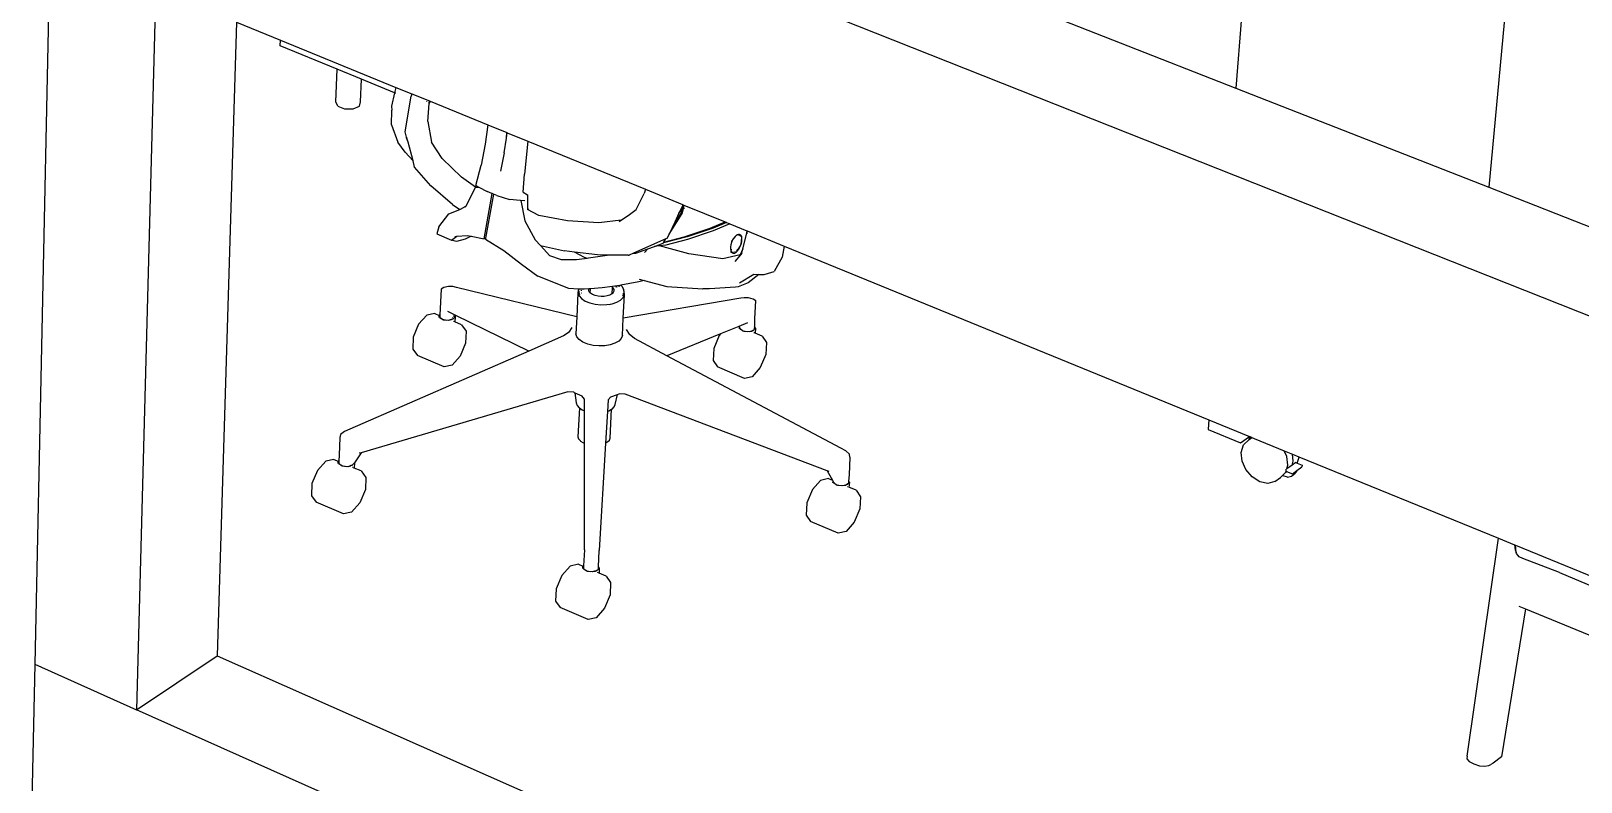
# Model space of a CAD drawing. Header units: millimetres. Extents: x -650 to 3773, y 316 to 2389.
# Drawn here: x 1671.8 to 1834.4, y 759.5 to 838.3 of the extents above; entities that cross this region are included whole.
import ezdxf

# ---------------------------------------------------------------- set-up
doc = ezdxf.new("R2010")
doc.units = ezdxf.units.MM

# ---------------------------------------------------------------- blocks, each defined once
blk = doc.blocks.new('A$Cc7a5da99')
for p, q in [((788.84, 463.09), (554.61, 555.99)), ((708.54, 543.09), (705.03, 505.66)), ((635.97, 532.75), (678.48, 516.08)), ((554.09, 531.01), (552.5, 455.63)), ((565.17, 526.47), (563.18, 450.85)), ((573.66, 523), (571.64, 456.49)), ((573.66, 523), (578.27, 521.11)), ((679.08, 523.56), (678.48, 516.08)), ((578.25, 520.5), (578.27, 521.11)), ((584.21, 518.06), (578.25, 520.5)), ((578.27, 521.11), (590.39, 516.15)), ((584.09, 514.63), (584.21, 518.06)), ((586.76, 517.02), (584.21, 518.06)), ((586.67, 514.63), (586.76, 517.02)), ((590.25, 515.59), (586.76, 517.02)), ((590.25, 515.59), (589.91, 514.19)), ((590.39, 516.15), (590.25, 515.59)), ((590.36, 515.54), (590.35, 515.55)), ((590.39, 516.15), (592.04, 515.48)), ((592.04, 515.48), (591.98, 515.22)), ((592.04, 515.48), (593.9, 514.72)), ((678.48, 516.08), (705.03, 505.66)), ((584.28, 514.19), (584.09, 514.63)), ((584.28, 514.19), (584.99, 513.89)), ((584.99, 513.89), (585.89, 513.89)), ((585.89, 513.89), (586.55, 514.18)), ((586.55, 514.18), (586.67, 514.63)), ((589.91, 514.19), (589.94, 513.75)), ((591.37, 511.48), (591.98, 515.22)), ((593.61, 514.65), (593.64, 514.7)), ((593.72, 512.55), (593.86, 514.46)), ((593.98, 514.69), (593.86, 514.46)), ((593.86, 514.46), (593.87, 514.51)), ((593.87, 514.51), (593.9, 514.72)), ((593.9, 514.72), (593.98, 514.69)), ((593.98, 514.69), (600.04, 512.2)), ((589.93, 512.21), (589.94, 513.75)), ((589.93, 512.21), (590.57, 510.41)), ((589.94, 513.75), (589.94, 513.77)), ((593.72, 512.55), (594.12, 510.4)), ((600.04, 512.2), (599.74, 510.19)), ((600.04, 512.2), (602.02, 511.4)), ((591.51, 510.94), (591.37, 511.48)), ((591.51, 510.94), (591.51, 510.86)), ((591.66, 510.39), (591.51, 510.94)), ((591.66, 510.39), (591.51, 510.86)), ((601.75, 509.29), (601.97, 510.83)), ((601.97, 510.83), (602.02, 511.4)), ((601.97, 510.83), (602.05, 511.38)), ((602.02, 511.4), (602.05, 511.38)), ((602.05, 511.38), (604.22, 510.5)), ((591.36, 509.35), (590.57, 510.41)), ((591.36, 509.35), (592.18, 508.43)), ((592.18, 508.43), (591.66, 510.39)), ((595.22, 508.7), (594.12, 510.4)), ((599.74, 510.19), (599.31, 507.98)), ((601.75, 509.29), (601.34, 507.36)), ((604.22, 510.5), (603.86, 507.05)), ((604.22, 510.5), (616.56, 505.45)), ((592.35, 507.77), (592.18, 508.43)), ((594.03, 505.82), (592.35, 507.77)), ((597.25, 506.74), (595.22, 508.7)), ((598.76, 505.85), (599.31, 507.98)), ((596.31, 503.87), (594.03, 505.82)), ((598.73, 505.66), (597.25, 506.74)), ((598.76, 505.85), (599.08, 505.69)), ((603.72, 505.16), (603.86, 507.05)), ((598.73, 505.66), (597.71, 503.67)), ((598.74, 505.66), (598.73, 505.66)), ((598.74, 505.66), (599.08, 505.69)), ((599.08, 505.69), (599.97, 505.23)), ((599.64, 500.27), (600.48, 505.01)), ((600.63, 504.95), (599.79, 500.34)), ((600.46, 505.02), (599.97, 505.23)), ((600.48, 505.01), (600.46, 505.02)), ((600.63, 504.95), (600.48, 505.01)), ((600.97, 504.82), (600.63, 504.95)), ((600.97, 504.82), (602.31, 504.38)), ((603.42, 504.29), (602.31, 504.38)), ((603.47, 504.3), (603.48, 504.29)), ((603.89, 504.26), (603.48, 504.29)), ((603.48, 504.29), (603.48, 504.29)), ((603.48, 504.29), (603.91, 502.15)), ((603.72, 505.16), (604.19, 504.89)), ((604.19, 504.89), (604.19, 503.8)), ((615.59, 503.32), (616.44, 505.01)), ((616.56, 505.45), (616.44, 505.01)), ((616.56, 505.45), (620.46, 503.85)), ((705.03, 505.66), (716.96, 500.98)), ((594.9, 501.51), (595.94, 502.87)), ((595.94, 502.87), (597.08, 503.35)), ((596.31, 503.87), (597.08, 503.35)), ((597.08, 503.35), (597.17, 503.38)), ((597.17, 503.38), (597.71, 503.67)), ((597.71, 503.67), (597.65, 503.56)), ((604.19, 503.74), (604.18, 503.54)), ((604.26, 503.56), (604.18, 503.54)), ((604.18, 503.54), (604.18, 503.42)), ((604.18, 503.42), (604.32, 503.37)), ((604.18, 503.42), (604.18, 503.32)), ((605.39, 502.69), (604.18, 503.32)), ((604.19, 503.8), (604.19, 503.79)), ((604.19, 503.8), (604.19, 503.74)), ((604.21, 503.73), (604.19, 503.74)), ((608.37, 502.16), (605.39, 502.69)), ((613.8, 502.06), (614.87, 502.81)), ((614.01, 502.22), (614.87, 502.81)), ((614.87, 502.81), (615.59, 503.32)), ((619.04, 500.75), (620.42, 502.9)), ((620.29, 502.98), (619.63, 502)), ((620.08, 502.95), (619.63, 502)), ((620.07, 502.9), (620.3, 503.25)), ((620.41, 503.64), (620.08, 502.95)), ((620.08, 502.95), (620.3, 503.25)), ((620.41, 503.64), (620.29, 502.98)), ((620.43, 503.7), (620.41, 503.64)), ((620.42, 502.9), (620.46, 502.97)), ((620.46, 503.85), (620.43, 503.7)), ((620.46, 503.85), (620.6, 503.8)), ((620.46, 502.97), (620.54, 503.43)), ((620.54, 503.43), (620.6, 503.8)), ((620.54, 503.43), (620.65, 503.51)), ((620.6, 503.8), (624.91, 502.03)), ((594.9, 501.51), (594.66, 500.77)), ((603.91, 502.15), (604.98, 500.15)), ((611.68, 501.92), (608.37, 502.16)), ((614.01, 502.22), (611.68, 501.92)), ((619.63, 502), (619.04, 500.75)), ((620.62, 500.45), (623.34, 501.36)), ((623.66, 501.36), (620.93, 500.45)), ((623.67, 501.08), (620.98, 500.17)), ((623.34, 501.36), (624.91, 502.03)), ((625.07, 501.97), (623.66, 501.36)), ((625.41, 501.83), (623.67, 501.08)), ((624.91, 502.03), (625.07, 501.97)), ((625.07, 501.97), (625.41, 501.83)), ((625.41, 501.83), (627.2, 501.1)), ((626.78, 499.2), (627.19, 500.84)), ((627.19, 500.84), (627.18, 500.78)), ((627.2, 501.1), (627.19, 500.84)), ((627.19, 500.84), (627.24, 501.08)), ((627.2, 501.1), (627.24, 501.08)), ((627.24, 501.08), (631.13, 499.49)), ((594.66, 500.77), (596.21, 500.11)), ((596.21, 500.11), (596.79, 500.52)), ((596.74, 499.98), (596.21, 500.11)), ((596.56, 500.5), (596.79, 500.52)), ((597.64, 500.23), (596.74, 499.98)), ((596.79, 500.52), (597.86, 500.62)), ((598.28, 500.54), (597.64, 500.23)), ((597.86, 500.62), (598.28, 500.54)), ((598.28, 500.54), (599.64, 500.27)), ((599.79, 500.34), (599.64, 500.27)), ((599.79, 500.34), (599.77, 500.21)), ((599.77, 500.21), (601.72, 499.02)), ((604.98, 500.15), (605.55, 499.54)), ((605.55, 499.54), (608.07, 499)), ((605.55, 499.54), (606.54, 498.48)), ((618.71, 500.24), (615.29, 498.75)), ((615.54, 498.76), (616.81, 499.21)), ((616.81, 499.21), (616.47, 498.83)), ((616.81, 499.21), (617.5, 499.46)), ((617.5, 499.46), (618.42, 499.79)), ((618.02, 499.52), (617.5, 499.46)), ((618.69, 499.59), (618.02, 499.52)), ((621.12, 498.67), (618.02, 499.52)), ((618.42, 499.79), (618.46, 499.85)), ((618.67, 499.91), (618.46, 499.86)), ((618.46, 499.86), (618.5, 499.91)), ((618.63, 499.87), (618.46, 499.85)), ((618.46, 499.85), (618.46, 499.86)), ((618.5, 499.91), (620.62, 500.45)), ((618.5, 499.91), (618.71, 500.24)), ((620.93, 500.45), (618.63, 499.87)), ((618.78, 499.94), (618.67, 499.91)), ((620.98, 500.17), (618.69, 499.59)), ((618.82, 500.28), (618.71, 500.24)), ((619.04, 500.75), (618.82, 500.28)), ((625.53, 499.64), (625.49, 499.41)), ((625.49, 499.41), (625.49, 499.21)), ((625.49, 499.21), (625.51, 499.04)), ((625.6, 499.88), (625.53, 499.64)), ((625.63, 499.96), (625.6, 499.88)), ((625.7, 500.1), (625.63, 499.96)), ((625.63, 499.96), (625.64, 500.05)), ((625.64, 500.05), (625.73, 500.16)), ((625.73, 500.16), (625.7, 500.1)), ((625.81, 500.29), (625.73, 500.16)), ((625.73, 500.16), (625.81, 500.25)), ((625.91, 500.44), (625.81, 500.29)), ((626.01, 500.55), (625.91, 500.44)), ((625.91, 500.37), (626.01, 500.49)), ((626.12, 500.63), (626.01, 500.55)), ((626.12, 500.61), (626.15, 500.65)), ((626.15, 500.65), (626.12, 500.63)), ((626.15, 500.65), (626.2, 500.7)), ((626.23, 500.69), (626.15, 500.65)), ((626.2, 500.7), (626.23, 500.69)), ((626.33, 500.72), (626.23, 500.69)), ((626.23, 500.69), (626.23, 500.69)), ((626.42, 499.43), (626.24, 499.14)), ((626.32, 500.65), (626.42, 500.61)), ((626.42, 500.72), (626.33, 500.72)), ((626.33, 499.15), (626.42, 499.3)), ((626.5, 500.69), (626.42, 500.72)), ((626.42, 499.3), (626.5, 499.46)), ((626.57, 500.63), (626.5, 500.69)), ((626.5, 500.57), (626.62, 500.52)), ((626.57, 499.66), (626.5, 499.55)), ((626.5, 499.46), (626.57, 499.63)), ((626.78, 499.2), (626.5, 498.57)), ((626.62, 500.54), (626.57, 500.63)), ((626.62, 500.39), (626.57, 499.66)), ((626.57, 499.63), (626.63, 499.81)), ((626.63, 500.52), (626.62, 500.54)), ((626.63, 500.52), (626.63, 500.52)), ((626.63, 500.52), (626.63, 500.51)), ((626.63, 500.51), (626.63, 500.52)), ((626.66, 500.43), (626.63, 500.51)), ((626.63, 499.81), (626.66, 499.98)), ((626.68, 500.29), (626.66, 500.43)), ((626.66, 499.98), (626.68, 500.14)), ((626.67, 498.76), (626.78, 499.2)), ((626.68, 500.14), (626.68, 500.29)), ((626.79, 499.21), (626.78, 499.2)), ((631.13, 499.49), (630.9, 498.33)), ((631.13, 499.49), (675.67, 481.27)), ((601.72, 499.02), (603.56, 497.59)), ((603.56, 497.59), (605.27, 496.35)), ((607.77, 498.06), (606.54, 498.48)), ((609.31, 498.07), (607.77, 498.06)), ((609.13, 498.87), (608.07, 499)), ((610.16, 498.29), (609.13, 498.87)), ((611.54, 498.58), (609.13, 498.87)), ((610.45, 498.2), (609.31, 498.07)), ((610.45, 498.2), (610.16, 498.29)), ((610.6, 498.22), (610.45, 498.2)), ((612.05, 498.44), (610.6, 498.22)), ((612.78, 498.56), (611.54, 498.58)), ((612.78, 498.56), (612.05, 498.44)), ((614.75, 498.53), (612.78, 498.56)), ((614.75, 498.53), (614.85, 498.56)), ((615.29, 498.75), (614.85, 498.56)), ((615.26, 498.75), (615.29, 498.75)), ((615.29, 498.75), (615.54, 498.76)), ((615.29, 498.75), (615.29, 498.75)), ((624.67, 498.16), (621.12, 498.67)), ((626.5, 498.57), (624.67, 498.16)), ((625.51, 499.04), (625.56, 498.92)), ((625.55, 498.82), (625.56, 498.92)), ((625.63, 498.83), (625.55, 498.82)), ((625.56, 498.92), (625.58, 499.16)), ((625.56, 498.92), (625.57, 498.9)), ((625.57, 498.9), (625.63, 498.83)), ((625.63, 498.83), (625.65, 498.8)), ((625.76, 498.84), (625.65, 498.83)), ((625.65, 498.8), (625.76, 498.76)), ((625.76, 498.76), (625.89, 498.77)), ((626.01, 498.86), (625.89, 498.85)), ((625.89, 498.77), (626.01, 498.82)), ((626.52, 498.57), (625.93, 497.89)), ((626.01, 498.82), (626.12, 498.9)), ((626.23, 499.12), (626.12, 498.96)), ((626.12, 498.9), (626.23, 499.01)), ((626.23, 499.01), (626.33, 499.15)), ((626.52, 498.57), (626.5, 498.57)), ((626.67, 498.76), (626.52, 498.57)), ((630.9, 498.33), (630.07, 496.84)), ((608.52, 495.03), (605.27, 496.35)), ((615.91, 496.01), (616.44, 495.87)), ((626.41, 495.64), (627.94, 496.54)), ((628.44, 496.52), (627.35, 495.64)), ((627.94, 496.54), (628.44, 496.52)), ((628.44, 496.52), (628.44, 496.52)), ((628.44, 496.52), (628.94, 496.5)), ((628.94, 496.5), (629, 496.51)), ((629, 496.51), (630.07, 496.84)), ((595.14, 494.99), (594.99, 492.29)), ((595.41, 495.15), (595.14, 494.99)), ((595.91, 495.25), (595.41, 495.15)), ((596.37, 495.24), (595.91, 495.25)), ((596.73, 495.16), (596.37, 495.24)), ((609.35, 492.08), (596.73, 495.16)), ((609.55, 494.98), (608.52, 495.03)), ((609.47, 494.56), (609.35, 492.08)), ((609.51, 494.88), (609.47, 494.56)), ((609.52, 494.89), (609.48, 494.6)), ((609.48, 494.6), (609.59, 494.28)), ((609.52, 494.89), (609.51, 494.88)), ((609.57, 494.97), (609.52, 494.89)), ((609.53, 494.91), (609.52, 494.89)), ((609.55, 494.98), (609.53, 494.91)), ((610.12, 494.96), (609.55, 494.98)), ((609.59, 494.74), (609.57, 494.6)), ((609.57, 494.6), (609.63, 494.43)), ((609.61, 494.85), (609.61, 494.84)), ((609.84, 494.55), (609.83, 494.57)), ((609.85, 494.81), (609.86, 494.86)), ((610.63, 495), (610.12, 494.96)), ((610.61, 494.88), (610.63, 495)), ((610.67, 494.71), (610.61, 494.88)), ((610.79, 495.01), (610.63, 495)), ((610.77, 494.59), (610.67, 494.71)), ((610.77, 494.59), (610.79, 495.01)), ((610.77, 494.55), (610.77, 494.59)), ((610.81, 494.55), (610.77, 494.59)), ((612.01, 495.1), (610.79, 495.01)), ((611.02, 494.41), (610.81, 494.55)), ((611.28, 494.3), (611.02, 494.41)), ((613.1, 495.26), (612.01, 495.1)), ((612.82, 494.35), (612.55, 494.26)), ((613.04, 494.47), (612.82, 494.35)), ((613.06, 494.49), (613.04, 494.47)), ((613.06, 494.49), (613.09, 495.15)), ((613.18, 494.62), (613.06, 494.49)), ((613.07, 495.17), (613.09, 495.15)), ((613.09, 495.15), (613.1, 495.26)), ((613.09, 495.15), (613.13, 495.12)), ((613.88, 495.36), (613.1, 495.26)), ((613.13, 495.12), (613.23, 494.95)), ((613.25, 494.78), (613.18, 494.62)), ((613.23, 494.95), (613.25, 494.78)), ((613.42, 495.27), (613.55, 495.21)), ((613.55, 495.21), (613.56, 495.19)), ((613.81, 495.23), (613.76, 495.28)), ((613.87, 495.24), (613.83, 495.28)), ((613.97, 495.38), (613.88, 495.36)), ((615.85, 495.73), (613.97, 495.38)), ((613.97, 495.38), (614.09, 495.28)), ((614.09, 495.28), (614.27, 494.98)), ((614.2, 494.27), (614.26, 494.42)), ((614.23, 494.11), (614.35, 494.41)), ((614.24, 491.92), (614.36, 494.38)), ((614.26, 494.42), (614.25, 494.54)), ((614.32, 494.73), (614.27, 494.98)), ((614.32, 494.71), (614.29, 494.76)), ((614.32, 494.71), (614.32, 494.73)), ((614.33, 494.7), (614.32, 494.71)), ((614.35, 494.41), (614.32, 494.71)), ((614.36, 494.38), (614.33, 494.7)), ((616.44, 495.87), (615.85, 495.73)), ((616.44, 495.87), (618.79, 495.25)), ((618.79, 495.25), (622.58, 495.01)), ((623.28, 495.01), (622.58, 495.01)), ((626.01, 495.19), (623.28, 495.01)), ((626.29, 495.21), (626.01, 495.19)), ((627.35, 495.64), (626.29, 495.21)), ((609.59, 494.28), (609.84, 493.99)), ((609.84, 493.99), (610.22, 493.73)), ((610.22, 493.73), (610.71, 493.53)), ((610.71, 493.53), (611.28, 493.39)), ((611.59, 494.23), (611.28, 494.3)), ((611.28, 493.39), (611.89, 493.33)), ((611.92, 494.2), (611.59, 494.23)), ((611.89, 493.33), (612.5, 493.35)), ((612.24, 494.2), (611.92, 494.2)), ((612.55, 494.26), (612.24, 494.2)), ((612.5, 493.35), (612.89, 493.41)), ((612.82, 493.36), (612.89, 493.41)), ((612.89, 493.41), (613.07, 493.44)), ((613.07, 493.44), (613.57, 493.61)), ((613.57, 493.61), (613.96, 493.83)), ((613.96, 493.83), (614.23, 494.11)), ((626.56, 494.02), (614.24, 491.92)), ((626.92, 494.08), (626.56, 494.02)), ((627.37, 494.06), (626.92, 494.08)), ((627.86, 493.92), (627.37, 494.06)), ((628.13, 493.74), (627.86, 493.92)), ((628.05, 491.89), (628.13, 493.74)), ((592.77, 491.31), (592.21, 489.94)), ((593.64, 492.25), (592.77, 491.31)), ((594.47, 492.42), (593.64, 492.25)), ((594.47, 492.42), (594.92, 492.23)), ((594.91, 492.01), (594.92, 492.23)), ((594.99, 492.28), (594.92, 492.24)), ((594.92, 492.23), (594.92, 492.24)), ((594.92, 492.23), (594.99, 492.2)), ((594.99, 492.2), (594.98, 492.03)), ((594.98, 492.03), (595.01, 492.01)), ((594.99, 492.29), (594.99, 492.28)), ((594.99, 492.29), (594.99, 492.28)), ((594.99, 492.28), (594.99, 492.2)), ((595.02, 491.95), (595.01, 492.01)), ((595.01, 492.01), (595.26, 491.82)), ((595.38, 491.74), (595.02, 491.95)), ((595.26, 491.82), (595.73, 491.72)), ((595.91, 491.69), (595.38, 491.74)), ((595.73, 491.72), (596.05, 491.76)), ((596.66, 492.21), (595.82, 492.62)), ((596.08, 491.75), (595.91, 491.69)), ((596.05, 491.76), (596.19, 491.78)), ((596.08, 491.75), (596.05, 491.76)), ((596.19, 491.78), (596.08, 491.75)), ((596.14, 491.72), (596.08, 491.75)), ((596.19, 491.78), (596.2, 491.78)), ((596.2, 491.78), (596.21, 491.78)), ((596.21, 491.78), (596.41, 491.91)), ((596.35, 491.83), (596.21, 491.78)), ((596.31, 491.97), (596.34, 491.99)), ((596.34, 491.99), (596.34, 492.02)), ((596.41, 491.91), (596.35, 491.83)), ((596.41, 491.91), (596.5, 491.98)), ((596.43, 492.19), (596.48, 492.12)), ((596.56, 491.54), (596.44, 491.6)), ((596.52, 492.17), (596.46, 492.25)), ((596.58, 492.09), (596.5, 491.98)), ((596.59, 492.09), (596.56, 491.54)), ((597.28, 491.25), (596.56, 491.54)), ((596.66, 492.21), (596.58, 492.09)), ((596.59, 492.09), (596.58, 492.09)), ((604.32, 488.48), (596.66, 492.21)), ((597.28, 491.25), (597.76, 490.57)), ((609.35, 492.08), (609.26, 490.29)), ((614.14, 490.1), (614.24, 491.92)), ((626.35, 491.06), (624.44, 490.28)), ((626.35, 491.06), (626.37, 491.05)), ((626.36, 491.06), (626.35, 491.06)), ((627.25, 491.43), (626.36, 491.06)), ((626.36, 491.06), (626.37, 491.05)), ((628.02, 490.99), (628.05, 491.89)), ((592.21, 489.94), (592.16, 488.68)), ((597.76, 490.57), (597.7, 489.31)), ((607.97, 490.07), (604.32, 488.48)), ((608.56, 490.48), (607.97, 490.07)), ((608.56, 490.48), (608.87, 490.94)), ((609.26, 490.29), (609.26, 490.3)), ((609.36, 489.99), (609.26, 490.29)), ((609.62, 489.69), (609.36, 489.99)), ((610, 489.43), (609.62, 489.69)), ((613.76, 489.53), (613.36, 489.3)), ((614.03, 489.81), (613.76, 489.53)), ((614.14, 490.1), (614.03, 489.81)), ((614.15, 490.12), (614.14, 490.1)), ((614.55, 490.73), (614.84, 490.25)), ((615.4, 489.79), (614.84, 490.25)), ((618.8, 487.98), (615.4, 489.79)), ((624.44, 490.28), (618.8, 487.98)), ((624.29, 490.11), (623.72, 488.75)), ((624.44, 490.28), (624.29, 490.11)), ((626.37, 491.05), (626.42, 490.95)), ((626.41, 490.82), (626.42, 490.95)), ((626.42, 490.95), (626.48, 490.83)), ((626.48, 490.83), (626.53, 490.8)), ((626.53, 490.76), (626.53, 490.8)), ((626.53, 490.8), (626.74, 490.64)), ((626.74, 490.64), (626.53, 490.76)), ((626.74, 490.64), (626.77, 490.62)), ((626.77, 490.62), (626.79, 490.61)), ((626.9, 490.55), (626.79, 490.61)), ((626.79, 490.61), (627.25, 490.52)), ((627.43, 490.5), (626.9, 490.55)), ((627.25, 490.52), (627.57, 490.56)), ((627.6, 490.55), (627.43, 490.5)), ((627.57, 490.56), (627.68, 490.58)), ((627.6, 490.55), (627.57, 490.56)), ((627.68, 490.58), (627.6, 490.55)), ((627.63, 490.53), (627.6, 490.55)), ((627.68, 490.58), (627.72, 490.58)), ((627.72, 490.58), (627.74, 490.59)), ((627.74, 490.59), (627.92, 490.72)), ((627.88, 490.63), (627.74, 490.59)), ((627.92, 490.72), (627.88, 490.63)), ((627.92, 490.72), (628.01, 490.78)), ((627.96, 490.4), (627.93, 490.41)), ((628.02, 490.99), (627.98, 491.03)), ((627.99, 490.93), (628.02, 490.9)), ((628.01, 490.88), (628, 490.85)), ((628.01, 490.88), (628.02, 490.9)), ((628.03, 490.89), (628.01, 490.88)), ((628.01, 490.78), (628.01, 490.88)), ((628.07, 490.35), (628.01, 490.38)), ((628.1, 490.89), (628.02, 490.99)), ((628.02, 490.9), (628.02, 490.99)), ((628.02, 490.9), (628.03, 490.89)), ((628.1, 490.89), (628.07, 490.35)), ((628.8, 490.05), (628.07, 490.35)), ((628.8, 490.05), (629.25, 489.37)), ((604.32, 488.48), (585.54, 480.29)), ((592.16, 488.68), (592.64, 488)), ((595.45, 486.82), (592.64, 488)), ((597.14, 487.94), (596.28, 486.99)), ((597.7, 489.31), (597.14, 487.94)), ((610.5, 489.22), (610, 489.43)), ((611.07, 489.08), (610.5, 489.22)), ((611.68, 489.02), (611.07, 489.08)), ((612.29, 489.04), (611.68, 489.02)), ((612.86, 489.13), (612.29, 489.04)), ((613.36, 489.3), (612.86, 489.13)), ((637.04, 478.31), (618.8, 487.98)), ((623.72, 488.75), (623.65, 487.48)), ((629.18, 488.11), (628.61, 486.74)), ((629.25, 489.37), (629.18, 488.11)), ((596.28, 486.99), (595.45, 486.82)), ((623.65, 487.48), (624.11, 486.81)), ((626.96, 485.62), (624.11, 486.81)), ((628.61, 486.74), (627.76, 485.79)), ((627.76, 485.79), (626.96, 485.62)), ((608.43, 484.19), (586.74, 477.82)), ((609.04, 484.16), (608.43, 484.19)), ((609.04, 484.16), (609.15, 484.11)), ((609.15, 484.11), (609.3, 483.04)), ((609.15, 484.11), (609.9, 483.8)), ((609.3, 483.04), (609.39, 482.78)), ((610.18, 483.45), (609.9, 483.8)), ((610.18, 482.2), (610.18, 483.45)), ((612.64, 483.36), (612.57, 482.15)), ((612.94, 483.68), (612.64, 483.36)), ((612.94, 483.68), (613.64, 483.92)), ((613.39, 482.89), (613.64, 483.92)), ((613.64, 483.92), (613.82, 483.98)), ((614.43, 483.96), (613.82, 483.98)), ((635.62, 475.93), (614.43, 483.96)), ((609.39, 482.78), (609.61, 482.53)), ((609.63, 482.51), (609.48, 479.48)), ((609.61, 482.53), (609.63, 482.51)), ((609.63, 482.51), (609.93, 482.31)), ((609.93, 482.31), (610.18, 482.2)), ((610.18, 482.2), (610.19, 482.2)), ((610.18, 478.78), (610.18, 482.2)), ((612.57, 482.15), (612.37, 478.81)), ((612.57, 482.15), (612.73, 482.2)), ((612.73, 482.2), (613.01, 482.37)), ((612.86, 479.35), (613.01, 482.37)), ((613.01, 482.37), (613.06, 482.39)), ((613.06, 482.39), (613.28, 482.63)), ((613.28, 482.63), (613.39, 482.89)), ((584.57, 479.73), (584.51, 479.41)), ((584.98, 480.04), (584.57, 479.73)), ((585.54, 480.29), (584.98, 480.04)), ((675.67, 481.27), (675.59, 480.25)), ((675.59, 480.25), (678.99, 478.86)), ((675.67, 481.27), (679.94, 479.52)), ((584.51, 479.41), (584.42, 477.55)), ((609.48, 479.48), (609.55, 479.26)), ((609.55, 479.26), (609.73, 479.05)), ((609.79, 479.01), (609.73, 479.05)), ((610.04, 478.84), (609.79, 479.01)), ((610.18, 478.78), (610.04, 478.84)), ((610.16, 467.63), (610.18, 478.78)), ((610.21, 478.77), (610.18, 478.78)), ((612.37, 478.81), (611.7, 467.57)), ((612.53, 478.91), (612.37, 478.81)), ((612.59, 478.95), (612.53, 478.91)), ((612.59, 478.95), (612.78, 479.14)), ((612.78, 479.14), (612.86, 479.35)), ((637.58, 478.01), (637.04, 478.31)), ((678.99, 478.86), (679.94, 479.52)), ((679.06, 477.85), (679.29, 478.63)), ((679.29, 478.63), (679.82, 479.15)), ((679.82, 479.15), (679.91, 479.22)), ((679.9, 479.18), (679.91, 479.19)), ((679.91, 479.22), (679.94, 479.42)), ((679.91, 479.22), (680.19, 479.42)), ((679.94, 479.42), (679.95, 479.52)), ((679.94, 479.52), (679.95, 479.52)), ((679.94, 479.42), (680.06, 479.47)), ((680.05, 479.47), (679.94, 479.42)), ((679.95, 479.52), (680.05, 479.47)), ((680.05, 479.47), (680.06, 479.47)), ((680.06, 479.47), (680.19, 479.42)), ((680.19, 479.42), (680.43, 479.32)), ((680.43, 479.31), (680.43, 479.32)), ((680.43, 479.32), (683.58, 478.03)), ((583.03, 476.93), (582.14, 475.96)), ((583.88, 477.12), (583.03, 476.93)), ((583.88, 477.12), (584.34, 476.92)), ((584.33, 476.69), (584.33, 476.92)), ((584.34, 476.92), (584.33, 476.92)), ((584.4, 476.97), (584.34, 476.92)), ((584.34, 476.92), (584.4, 476.89)), ((584.42, 477.55), (584.4, 476.97)), ((584.4, 476.97), (584.4, 476.89)), ((584.4, 476.89), (584.4, 476.7)), ((584.4, 476.7), (584.42, 476.67)), ((584.43, 476.62), (584.42, 476.67)), ((584.42, 476.67), (584.68, 476.47)), ((584.68, 476.47), (584.43, 476.62)), ((584.68, 476.47), (585.15, 476.37)), ((584.79, 476.4), (584.68, 476.47)), ((585.51, 476.42), (585.57, 476.43)), ((585.57, 476.43), (585.53, 476.41)), ((585.57, 476.43), (585.64, 476.44)), ((585.64, 476.44), (585.67, 476.46)), ((585.67, 476.46), (585.83, 476.56)), ((585.79, 476.49), (585.67, 476.46)), ((585.83, 476.56), (585.79, 476.49)), ((585.83, 476.56), (585.95, 476.64)), ((586.03, 476.76), (585.95, 476.64)), ((586.03, 476.76), (586.01, 476.21)), ((586.74, 477.82), (586.03, 476.76)), ((586.74, 477.82), (586.53, 477.76)), ((637.97, 477.67), (637.58, 478.01)), ((638.01, 477.34), (637.92, 475.48)), ((638.01, 477.34), (637.97, 477.67)), ((679.15, 476.94), (679.06, 477.85)), ((679.56, 476.04), (679.15, 476.94)), ((683.86, 477.42), (683.58, 478.03)), ((683.58, 478.03), (684.43, 477.68)), ((683.84, 476.14), (683.95, 476.51)), ((684.4, 476.52), (683.85, 476.13)), ((683.95, 476.51), (683.86, 477.42)), ((684.4, 476.52), (684.5, 476.92)), ((684.78, 476.79), (684.4, 476.52)), ((684.5, 476.92), (684.43, 477.68)), ((684.43, 477.68), (685.12, 477.4)), ((684.78, 476.79), (684.94, 476.73)), ((684.94, 476.73), (685.13, 477.35)), ((684.94, 476.73), (685.45, 476.52)), ((685.13, 477.35), (685.12, 477.4)), ((685.12, 477.4), (706.06, 468.84)), ((685.45, 476.52), (685.43, 476.33)), ((582.14, 475.96), (581.57, 474.57)), ((585.33, 476.35), (584.79, 476.4)), ((585.15, 476.37), (585.51, 476.42)), ((585.53, 476.41), (585.33, 476.35)), ((585.53, 476.41), (585.51, 476.42)), ((585.59, 476.39), (585.53, 476.41)), ((585.87, 476.26), (585.84, 476.28)), ((586.01, 476.21), (585.94, 476.24)), ((586.73, 475.9), (586.01, 476.21)), ((586.73, 475.9), (587.22, 475.22)), ((587.22, 475.22), (587.18, 473.95)), ((634.93, 474.91), (634.07, 473.94)), ((635.75, 475.1), (634.93, 474.91)), ((635.83, 475.85), (635.62, 475.93)), ((635.62, 475.93), (636.17, 474.92)), ((635.75, 475.1), (636.17, 474.92)), ((636.17, 474.92), (636.24, 474.8)), ((636.23, 474.66), (636.24, 474.8)), ((636.24, 474.8), (636.3, 474.69)), ((637.92, 475.48), (637.87, 474.83)), ((637.95, 474.74), (637.87, 474.83)), ((637.87, 474.83), (637.87, 474.74)), ((680.22, 475.27), (679.56, 476.04)), ((681.02, 474.77), (680.22, 475.27)), ((682.6, 474.79), (683.19, 475.21)), ((683.19, 475.21), (683.39, 475.41)), ((683.39, 475.41), (683.71, 475.73)), ((683.45, 475.38), (683.39, 475.41)), ((683.9, 475.26), (683.45, 475.38)), ((683.71, 475.73), (683.73, 475.77)), ((683.73, 475.77), (683.76, 475.9)), ((683.75, 475.77), (683.73, 475.77)), ((683.75, 475.77), (683.86, 475.85)), ((683.76, 475.9), (683.78, 476.08)), ((683.76, 475.89), (683.76, 475.9)), ((683.76, 475.89), (683.86, 475.85)), ((683.83, 476.12), (683.78, 476.08)), ((683.83, 476.12), (683.84, 476.14)), ((683.85, 476.13), (683.83, 476.12)), ((683.84, 476.14), (683.84, 476.14)), ((683.84, 476.14), (683.85, 476.13)), ((683.86, 475.85), (684, 475.79)), ((683.9, 475.26), (684.33, 475.37)), ((683.94, 475.74), (684, 475.79)), ((684, 475.79), (684.43, 475.61)), ((684.33, 475.37), (684.7, 475.64)), ((684.43, 475.61), (684.89, 475.94)), ((684.88, 475.9), (684.7, 475.64)), ((684.89, 475.94), (684.88, 475.9)), ((684.89, 475.94), (685.43, 476.33)), ((581.57, 474.57), (581.52, 473.3)), ((581.52, 473.3), (582.03, 472.63)), ((587.18, 473.95), (586.6, 472.56)), ((634.07, 473.94), (633.49, 472.55)), ((636.3, 474.69), (636.35, 474.65)), ((636.36, 474.6), (636.35, 474.65)), ((636.35, 474.65), (636.6, 474.46)), ((636.73, 474.38), (636.36, 474.6)), ((636.6, 474.46), (637.08, 474.36)), ((637.27, 474.33), (636.73, 474.38)), ((637.08, 474.36), (637.41, 474.4)), ((637.45, 474.38), (637.27, 474.33)), ((637.41, 474.4), (637.56, 474.42)), ((637.45, 474.38), (637.41, 474.4)), ((637.72, 474.47), (637.45, 474.38)), ((637.51, 474.36), (637.45, 474.38)), ((637.56, 474.42), (637.78, 474.57)), ((637.78, 474.57), (637.72, 474.47)), ((637.8, 474.24), (637.77, 474.25)), ((637.78, 474.57), (637.86, 474.63)), ((637.87, 474.72), (637.86, 474.63)), ((637.91, 474.19), (637.86, 474.21)), ((637.87, 474.74), (637.87, 474.74)), ((637.87, 474.74), (637.87, 474.72)), ((637.87, 474.74), (637.87, 474.72)), ((637.95, 474.74), (637.91, 474.19)), ((638.67, 473.88), (637.91, 474.19)), ((638.67, 473.88), (639.12, 473.2)), ((639.12, 473.2), (639.04, 471.92)), ((681.86, 474.6), (681.02, 474.77)), ((682.6, 474.79), (681.86, 474.6)), ((584.87, 471.4), (582.03, 472.63)), ((585.72, 471.59), (584.87, 471.4)), ((586.6, 472.56), (585.72, 471.59)), ((633.49, 472.55), (633.41, 471.27)), ((639.04, 471.92), (638.46, 470.53)), ((633.41, 471.27), (633.87, 470.6)), ((636.78, 469.37), (633.87, 470.6)), ((638.46, 470.53), (637.6, 469.56)), ((637.6, 469.56), (636.78, 469.37)), ((702.77, 445.97), (706.06, 468.84)), ((706.06, 468.84), (707.72, 468.16)), ((610.16, 467.63), (610.07, 465.95)), ((611.64, 465.83), (611.7, 467.57)), ((707.72, 468.16), (707.81, 467.63)), ((707.72, 468.16), (707.82, 468.12)), ((707.81, 467.63), (707.91, 467.33)), ((707.91, 467.33), (707.82, 468.12)), ((707.82, 468.12), (731.19, 458.56)), ((707.92, 467.25), (707.91, 467.33)), ((708.21, 466.88), (707.92, 467.25)), ((708.6, 466.73), (708.21, 466.88)), ((712.45, 465.24), (708.6, 466.73)), ((608.67, 465.92), (607.79, 464.93)), ((609.52, 466.11), (608.67, 465.92)), ((609.52, 466.11), (610, 465.9)), ((609.99, 465.67), (610, 465.9)), ((610.07, 465.95), (610, 465.9)), ((610, 465.9), (610.07, 465.88)), ((610.07, 465.88), (610.06, 465.67)), ((610.06, 465.67), (610.1, 465.65)), ((610.07, 465.95), (610.07, 465.95)), ((610.07, 465.95), (610.07, 465.88)), ((610.1, 465.6), (610.1, 465.65)), ((610.1, 465.65), (610.35, 465.45)), ((610.35, 465.45), (610.1, 465.6)), ((610.35, 465.45), (610.36, 465.44)), ((610.48, 465.37), (610.36, 465.44)), ((610.36, 465.44), (610.36, 465.44)), ((610.36, 465.44), (610.84, 465.34)), ((611.02, 465.32), (610.48, 465.37)), ((610.84, 465.34), (611.21, 465.39)), ((611.22, 465.38), (611.02, 465.32)), ((611.21, 465.39), (611.26, 465.4)), ((611.22, 465.38), (611.21, 465.39)), ((611.26, 465.4), (611.22, 465.38)), ((611.28, 465.36), (611.22, 465.38)), ((611.26, 465.4), (611.33, 465.4)), ((611.33, 465.4), (611.36, 465.43)), ((611.36, 465.43), (611.52, 465.54)), ((611.48, 465.46), (611.36, 465.43)), ((611.52, 465.54), (611.48, 465.46)), ((611.52, 465.54), (611.64, 465.61)), ((611.69, 465.18), (611.53, 465.25)), ((611.64, 465.83), (611.64, 465.84)), ((611.72, 465.74), (611.64, 465.83)), ((611.64, 465.74), (611.64, 465.83)), ((611.64, 465.74), (611.64, 465.74)), ((611.64, 465.74), (611.64, 465.73)), ((611.64, 465.61), (611.64, 465.74)), ((611.64, 465.74), (611.64, 465.74)), ((611.72, 465.74), (611.69, 465.18)), ((612.43, 464.86), (611.69, 465.18)), ((712.45, 465.24), (724.15, 460.3)), ((607.21, 463.52), (607.14, 462.24)), ((607.79, 464.93), (607.21, 463.52)), ((612.43, 464.86), (612.91, 464.19)), ((612.91, 464.19), (612.85, 462.91)), ((607.14, 462.24), (607.63, 461.57)), ((612.85, 462.91), (612.27, 461.5)), ((610.54, 460.32), (607.63, 461.57)), ((611.38, 460.51), (610.54, 460.32)), ((612.27, 461.5), (611.38, 460.51)), ((708.87, 461.44), (706.35, 445.92)), ((708.19, 461.72), (708.87, 461.44)), ((708.87, 461.44), (730.56, 452.51)), ((552.5, 455.63), (552.1, 436.88)), ((552.5, 455.63), (563.18, 450.85)), ((563.18, 450.85), (571.64, 456.49)), ((571.64, 456.49), (649.04, 422.26)), ((679.49, 398.88), (563.18, 450.85)), ((702.77, 445.97), (702.74, 445.69)), ((702.74, 445.69), (702.96, 445.43)), ((706.35, 445.92), (705.48, 445.25)), ((702.96, 445.43), (703.46, 445.16)), ((703.46, 445.16), (704.07, 444.97)), ((704.07, 444.97), (704.58, 444.92)), ((704.58, 444.92), (705.04, 445.01)), ((705.04, 445.01), (705.25, 445.11)), ((705.48, 445.25), (705.25, 445.11))]:
    blk.add_line(p, q)

msp = doc.modelspace()

# ---------------------------------------------------------------- block references
msp.add_blockref('A$Cc7a5da99', (1119.7, 316.24))

doc.saveas('drawing.dxf')
